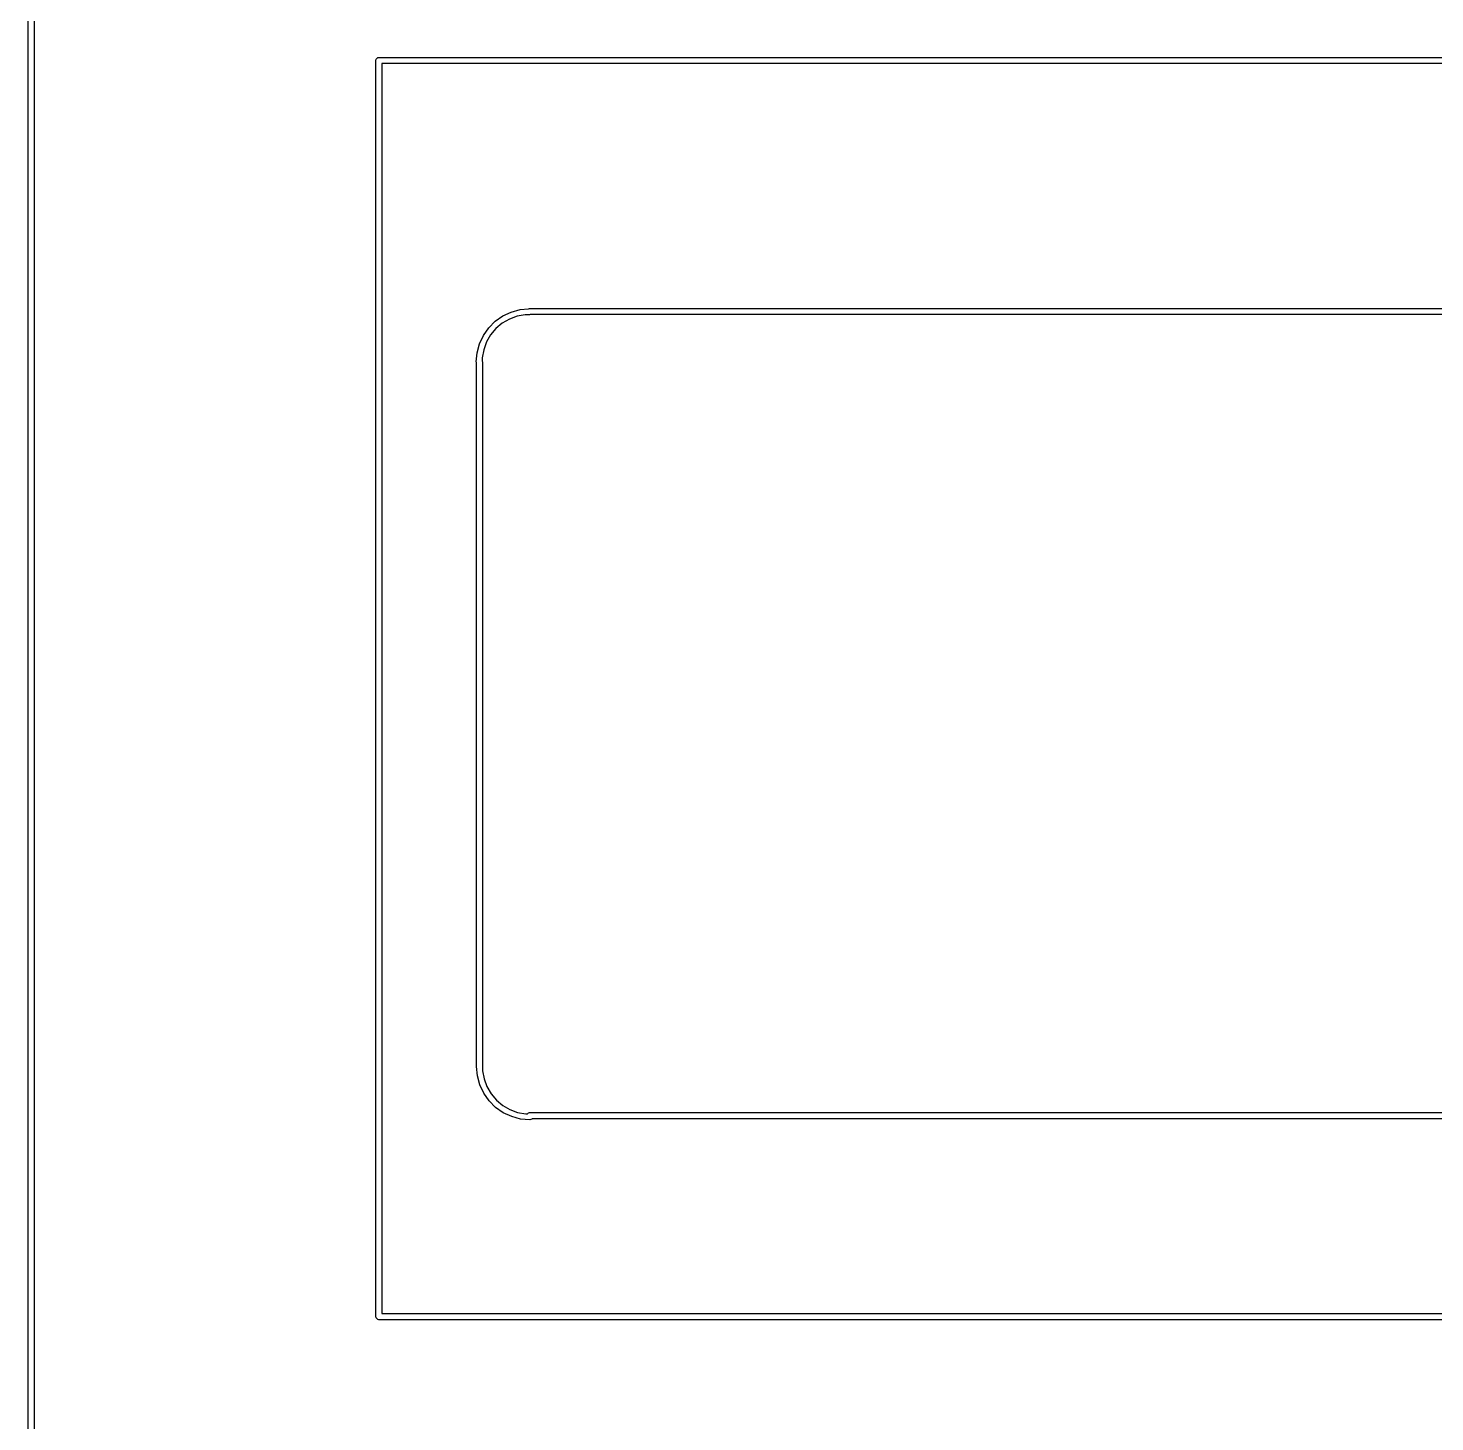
# Model space of a CAD drawing. Header units: millimetres. Extents: x 4 to 152, y 19 to 149.
# Drawn here: x 37.3 to 65.29, y 63.26 to 91 of the extents above; entities that cross this region are included whole.
import ezdxf

# ---------------------------------------------------------------- set-up
doc = ezdxf.new("R2010")
doc.units = ezdxf.units.MM
doc.layers.add('F.Silkscreen', color=41, linetype='CONTINUOUS', true_color=0xf2eda1)

msp = doc.modelspace()

# ---------------------------------------------------------------- linework, layer by layer
at = {"layer": 'F.Silkscreen', "linetype": 'CONTINUOUS'}
for p, q in [((37.3, 62.4675), (37.3, 101.4975)), ((37.42, 101.4375), (37.42, 62.5275)), ((44.22, 90.3575), (44.224567, 90.380461)), ((44.22, 65.3575), (44.22, 90.3575)), ((44.224567, 90.380461), (44.257039, 90.412933)), ((44.257039, 90.412933), (44.28, 90.4175)), ((44.28, 90.4175), (115.28, 90.4175)), ((44.34, 90.2975), (44.34, 65.4175)), ((115.22, 90.2975), (44.34, 90.2975)), ((46.913427, 85.349441), (47.091602, 85.397183)), ((47.091602, 85.397183), (47.25564, 85.411535)), ((47.25564, 85.411535), (47.257039, 85.412933)), ((47.257039, 85.412933), (47.28, 85.4175)), ((47.28, 85.4175), (111.28, 85.4175)), ((46.464717, 85.035251), (46.595149, 85.165683)), ((46.595149, 85.165683), (46.74625, 85.271485)), ((46.735164, 85.126521), (46.609404, 85.020996)), ((46.877337, 85.208604), (46.735164, 85.126521)), ((46.74625, 85.271485), (46.913427, 85.349441)), ((47.031603, 85.264753), (46.877337, 85.208604)), ((47.193276, 85.29326), (47.031603, 85.264753)), ((47.27536, 85.29326), (47.193276, 85.29326)), ((47.288409, 85.2975), (47.27536, 85.29326)), ((111.28, 85.2975), (47.288409, 85.2975)), ((46.280959, 84.716973), (46.358915, 84.88415)), ((46.358915, 84.88415), (46.464717, 85.035251)), ((46.503879, 84.895236), (46.421796, 84.753063)), ((46.609404, 85.020996), (46.503879, 84.895236)), ((46.233217, 84.538798), (46.280959, 84.716973)), ((46.365647, 84.598797), (46.33714, 84.437124)), ((46.421796, 84.753063), (46.365647, 84.598797)), ((46.21714, 84.35504), (46.233217, 84.538798)), ((46.22, 84.346238), (46.21714, 84.35504)), ((46.22, 70.3575), (46.22, 84.346238)), ((46.33714, 84.437124), (46.33714, 84.371879)), ((46.33714, 84.371879), (46.34, 84.3575)), ((46.34, 84.3575), (46.34, 70.3575)), ((46.224567, 70.334539), (46.22, 70.3575)), ((46.224605, 70.334501), (46.224567, 70.334539)), ((46.240715, 70.150361), (46.224605, 70.334501)), ((46.34, 70.3575), (46.338916, 70.352053)), ((46.338916, 70.352053), (46.3446, 70.33456)), ((46.3446, 70.33456), (46.3446, 70.252254)), ((46.288572, 69.971759), (46.240715, 70.150361)), ((46.3446, 70.252254), (46.373184, 70.090143)), ((46.373184, 70.090143), (46.429485, 69.935459)), ((46.366715, 69.80418), (46.288572, 69.971759)), ((46.472771, 69.652717), (46.366715, 69.80418)), ((46.429485, 69.935459), (46.511791, 69.792901)), ((46.511791, 69.792901), (46.617601, 69.666801)), ((46.603517, 69.521971), (46.472771, 69.652717)), ((46.75498, 69.415915), (46.603517, 69.521971)), ((46.617601, 69.666801), (46.743701, 69.560991)), ((46.743701, 69.560991), (46.886259, 69.478685)), ((46.886259, 69.478685), (47.040943, 69.422384)), ((46.922559, 69.337772), (46.75498, 69.415915)), ((47.101161, 69.289915), (46.922559, 69.337772)), ((47.040943, 69.422384), (47.203054, 69.3938)), ((47.28536, 69.2738), (47.101161, 69.289915)), ((47.203054, 69.3938), (47.237906, 69.3938)), ((47.237906, 69.3938), (47.257039, 69.412933)), ((47.257039, 69.412933), (47.28, 69.4175)), ((47.28, 69.4175), (111.28, 69.4175)), ((47.320627, 69.285259), (47.28536, 69.2738)), ((47.32952, 69.2975), (47.320627, 69.285259)), ((111.28, 69.2975), (47.32952, 69.2975)), ((44.224567, 65.334539), (44.22, 65.3575)), ((44.257039, 65.302067), (44.224567, 65.334539)), ((44.28, 65.2975), (44.257039, 65.302067)), ((115.28, 65.2975), (44.28, 65.2975)), ((44.34, 65.4175), (115.22, 65.4175))]:
    msp.add_line(p, q, dxfattribs=at)

doc.saveas('drawing.dxf')
